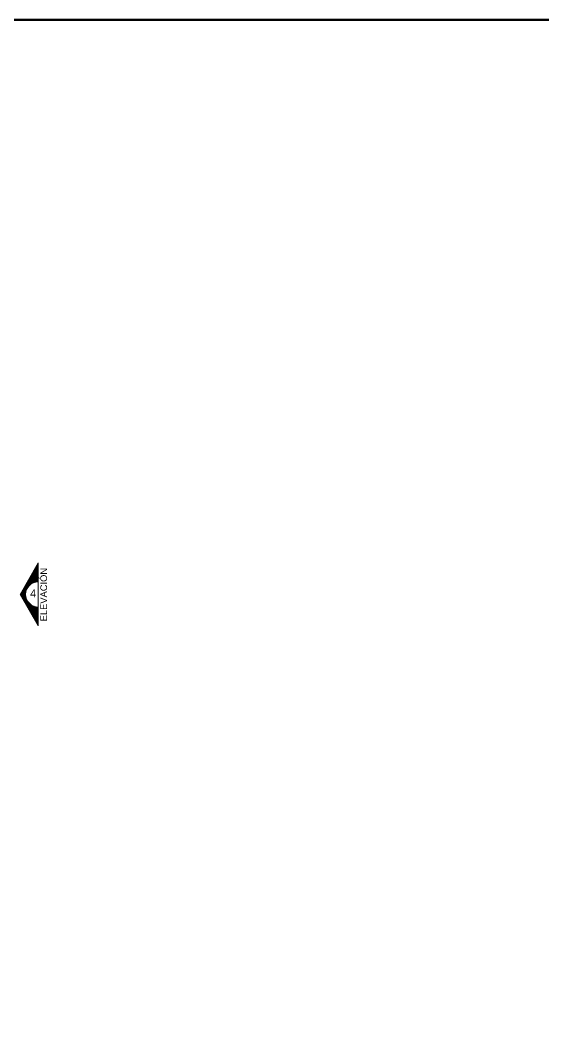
# Model space of a CAD drawing. Header units: millimetres. Extents: x -3570 to 5754, y -12788176 to 1214.
# Drawn here: x 3386.67 to 3392.56, y 1197.94 to 1209.17 of the extents above; entities that cross this region are included whole.
import ezdxf

# ---------------------------------------------------------------- set-up
doc = ezdxf.new("R2010")
doc.units = ezdxf.units.MM
for name, color, linetype, lineweight in [('55. INDICADORES - TEXTO (SOLO MÓDULOS).', 45, 'Continuous', 5), ('57. TEXTOS GENERALES (MÓDULOS).', 7, 'Continuous', 0), ('SGE_TEXTO-CHICOS-03', 3, 'Continuous', 9)]:
    doc.layers.add(name, color=color, linetype=linetype, lineweight=lineweight)
doc.styles.add('ARIAL', font='arial.ttf')
doc.styles.add('nemi', font='GOTHIC.TTF')

# ---------------------------------------------------------------- blocks, each defined once
blk = doc.blocks.new('*U267')
at = {"layer": '55. INDICADORES - TEXTO (SOLO MÓDULOS).', "linetype": 'Continuous'}
h = blk.add_hatch(dxfattribs=at)
h.set_pattern_fill('ANSI31', color=1, scale=0.005, angle=45)
h.set_pattern_definition([(90, (-16.116712, 19.130304), (-0.015875, 3e-18), [])])
edge = h.paths.add_edge_path()
edge.add_arc((-0.024, 0.43), 0.378, 180, 360)
edge.add_line((0.354, 0.43), (0.921, 0.43))
edge.add_line((0.921, 0.43), (-0.024, -0.115))
edge.add_line((-0.024, -0.115), (-0.969, 0.43))
edge.add_line((-0.969, 0.43), (-0.402, 0.43))
at = {"layer": '55. INDICADORES - TEXTO (SOLO MÓDULOS).', "color": 1, "linetype": 'Continuous'}
for points in [[(-0.402, 0.43, 1), (0.354, 0.43), (0.921, 0.43), (-0.024, -0.115), (-0.969, 0.43)], [(-0.402, 0.43), (0.354, 0.43, -1)]]:
    blk.add_lwpolyline(points, format="xyb", close=True, dxfattribs=at)
at = {"layer": '55. INDICADORES - TEXTO (SOLO MÓDULOS).', "color": 18, "true_color": 0x000000, "insert": (0.781, 0.493), "char_height": 0.2, "attachment_point": 1, "rotation": 180, "style": 'ARIAL'}
blk.add_mtext_dynamic_manual_height_columns('ELEVACIÓN', width=1.27094, gutter_width=12.5, heights=[0], dxfattribs=at)

msp = doc.modelspace()

# ---------------------------------------------------------------- linework, layer by layer
at = {"color": 252, "lineweight": 70, "true_color": 0x939598}
msp.add_lwpolyline([(3351.524, 1209.168), (3408.934, 1209.168), (3408.934, 1169.873), (3351.524, 1169.873)], close=True, dxfattribs=at)

# ---------------------------------------------------------------- block references
at = {"layer": '57. TEXTOS GENERALES (MÓDULOS).', "xscale": 0.3750000000000011, "yscale": 0.3750000000000011, "zscale": 0.3750000000000011, "rotation": 270}
msp.add_blockref('*U267', (3386.717, 1202.699), dxfattribs=at)

# ---------------------------------------------------------------- texts
at = {"layer": 'SGE_TEXTO-CHICOS-03', "ltscale": 0.01, "style": 'nemi'}
msp.add_text('4', height=0.09, dxfattribs=at).set_placement((3386.787, 1202.674))

doc.saveas('drawing.dxf')
